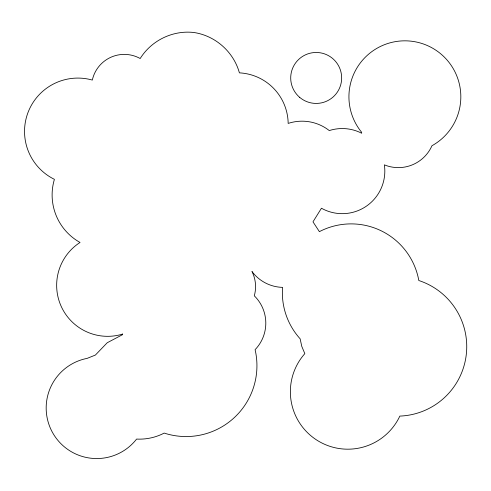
<?xml version="1.0" encoding="UTF-8"?>
<svg xmlns="http://www.w3.org/2000/svg" width="491" height="491" viewBox="0 0 491 491"><rect width="100%" height="100%" fill="white"/><g stroke="black" fill="none" stroke-linecap="round" stroke-linejoin="round"><path stroke-width="0.74" d="M122.658 334.07L122.302 334.801L107.241 342.736L95.389 355.061L87.134 358.375A50.548 50.548 0 0 0 53.629 434.425A50.548 50.548 0 0 0 136.602 439.071A53.58 53.58 0 0 0 164.19 433.087A70.857 70.857 0 0 0 255.099 349.666A38.218 38.218 0 0 0 254.295 295.809A33.676 33.676 0 0 0 251.975 271.498A39.372 39.372 0 0 0 282.558 287.376A68.771 68.771 0 0 0 300.136 338.808L301.775 346.376L304.825 353.637A57.441 57.441 0 0 0 316.259 439.746A57.441 57.441 0 0 0 399.84 416.092A69.532 69.532 0 0 0 418.817 280.521A68.771 68.771 0 0 0 319.389 231.648L312.982 221.834L321.452 208.233A42.564 42.564 0 0 0 384.361 164.853A36.751 36.751 0 0 0 431.957 145.741A55.949 55.949 0 0 0 452.107 66.782A55.949 55.949 0 0 0 372.068 51.457A55.949 55.949 0 0 0 361.634 132.282L361.683 133.233A42.564 42.564 0 0 0 329.277 130.575A44.129 44.129 0 0 0 288.168 123.425A51.395 51.395 0 0 0 239.405 72.858C233.624 51.893 215.445 35.739 193.939 32.504C172.752 30.043 151.449 40.446 140.187 58.521A32.713 32.713 0 0 0 92.326 80.07A53.353 53.353 0 0 0 54.403 179.338A54.409 54.409 0 0 0 80.033 242.462A50.996 50.996 0 0 0 122.658 334.07M299.688 97.365A25.477 25.477 0 0 0 341.245 82.525A25.477 25.477 0 0 0 307.618 53.955A25.477 25.477 0 0 0 299.688 97.365"/></g></svg>
